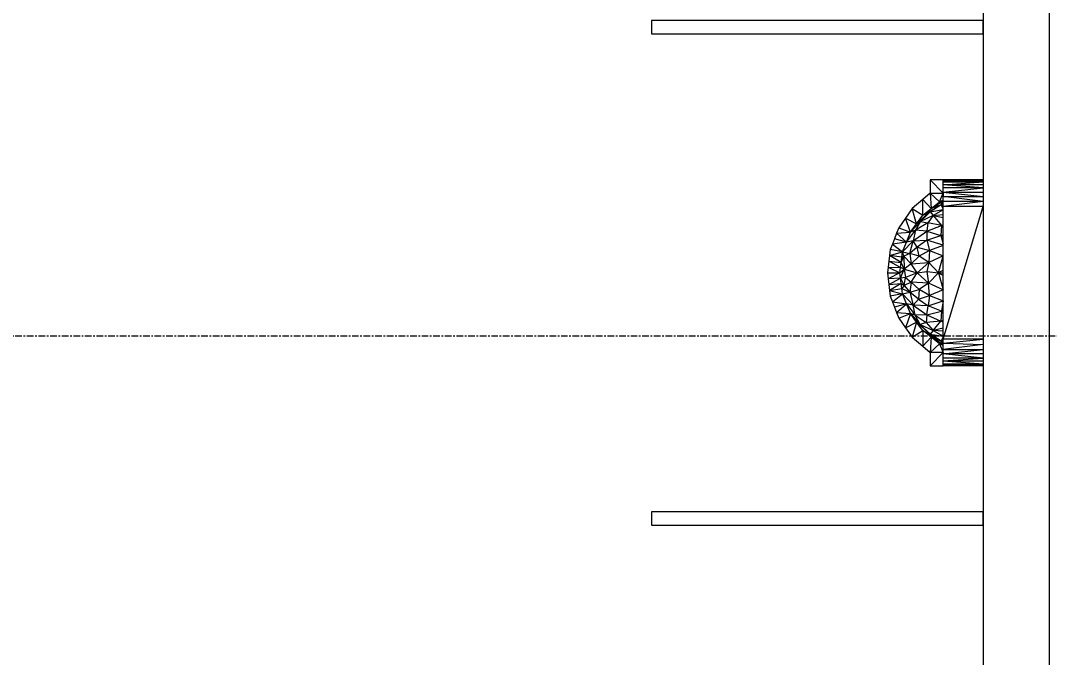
# Model space of a CAD drawing. Header units: inches. Extents: x 21806 to 26875, y -23174 to -20350.
# Drawn here: x 25429.9 to 25507.4, y -22567.3 to -22519.3 of the extents above; entities that cross this region are included whole.
import ezdxf

# ---------------------------------------------------------------- set-up
doc = ezdxf.new("R2010")
doc.units = ezdxf.units.IN
doc.header["$MEASUREMENT"] = 0
doc.linetypes.add('Grid Line 1_2_', pattern=[0.875, 0.5, -0.125, 0.125, -0.125])
for name, color, linetype, lineweight in [('A-ANNO-DIMS', 211, 'Continuous', 9), ('A-ANNO-DIMS-128', 211, 'Continuous', 9), ('A-GENM', 13, 'Continuous', 9), ('A-WALL', 113, 'Continuous', 13), ('S-GRID', 1, 'Continuous', 9)]:
    doc.layers.add(name, color=color, linetype=linetype, lineweight=lineweight)
doc.styles.add('Arial', font='arial.ttf', dxfattribs={"height": 11.802395})
doc.dimstyles.new('Linear_-_3_32__Arial_3', dxfattribs={"dimscale": 12, "dimtxt": 12, "dimasz": 1.333333, "dimexe": 1, "dimexo": 0.666667, "dimgap": 0.666667, "dimtad": 1, "dimdec": 0, "dimzin": 1, "dimdsep": 46, "dimlunit": 4, "dimtxsty": 'Arial', "dimblk1": 'OBLIQUE', "dimblk2": 'OBLIQUE', "dimsah": 1, "dimcen": 0.09, "dimdle": 1, "dimazin": 0, "dimtfac": 1, "dimtdec": 4, "dimtix": 1, "dimtmove": 0, "dimatfit": 3, "dimfxl": 1, "dimtvp": 1, "dimtfill": 1, "dimfrac": 2, "dimtolj": 1, "dimtzin": 0, "dimarcsym": 2})

# ---------------------------------------------------------------- blocks, each defined once
blk = doc.blocks.new('Urinal-Wall-3D-_Floor Plan0')
at = {"layer": 'A-GENM'}
for p, q in [((25499.391, -22531.302), (25498.392, -22531.302)), ((25498.392, -22531.302), (25499.391, -22532.303)), ((25498.392, -22531.302), (25498.392, -22532.303)), ((25499.391, -22531.358), (25499.391, -22531.302)), ((25499.391, -22531.358), (25502.39, -22531.302)), ((25502.39, -22531.302), (25499.391, -22531.302)), ((25499.391, -22531.455), (25499.391, -22531.358)), ((25499.391, -22531.358), (25502.39, -22531.378)), ((25502.39, -22531.378), (25499.391, -22531.455)), ((25499.391, -22531.671), (25499.391, -22531.455)), ((25499.391, -22531.455), (25502.39, -22531.455)), ((25499.391, -22531.671), (25502.39, -22531.455)), ((25499.391, -22531.888), (25499.391, -22531.671)), ((25502.39, -22531.888), (25499.391, -22531.671)), ((25502.39, -22531.671), (25499.391, -22531.671)), ((25499.391, -22532.213), (25499.391, -22531.888)), ((25499.391, -22532.213), (25502.39, -22531.888)), ((25502.39, -22531.888), (25499.391, -22531.888)), ((25498.392, -22532.303), (25497.838, -22532.779)), ((25498.392, -22532.303), (25499.391, -22532.303)), ((25499.095, -22532.96), (25498.392, -22532.303)), ((25498.392, -22532.303), (25498.474, -22533.461)), ((25499.095, -22532.96), (25499.391, -22532.303)), ((25499.391, -22532.303), (25499.367, -22532.837)), ((25499.391, -22532.537), (25499.391, -22532.213)), ((25499.391, -22532.213), (25502.39, -22532.213)), ((25499.391, -22532.213), (25502.39, -22532.537)), ((25499.391, -22532.919), (25499.391, -22532.537)), ((25499.391, -22532.537), (25502.39, -22532.537)), ((25502.39, -22532.919), (25499.391, -22532.537)), ((25497.05, -22533.456), (25496.543, -22534.178)), ((25497.838, -22532.779), (25497.05, -22533.456)), ((25497.05, -22533.456), (25497.855, -22533.962)), ((25497.381, -22534.603), (25497.05, -22533.456)), ((25497.855, -22533.962), (25497.838, -22532.779)), ((25497.838, -22532.779), (25498.474, -22533.461)), ((25497.855, -22533.962), (25499.238, -22533.173)), ((25497.855, -22533.962), (25498.474, -22533.461)), ((25499.238, -22533.173), (25498.397, -22533.697)), ((25498.397, -22533.697), (25499.391, -22533.531)), ((25498.474, -22533.461), (25499.391, -22532.885)), ((25498.474, -22533.461), (25499.095, -22532.96)), ((25499.238, -22533.173), (25498.474, -22533.461)), ((25499.095, -22532.96), (25499.367, -22532.837)), ((25499.391, -22532.868), (25499.095, -22532.96)), ((25499.238, -22533.173), (25499.391, -22532.935)), ((25499.391, -22533.141), (25499.238, -22533.173)), ((25499.391, -22533.48), (25499.238, -22533.173)), ((25499.238, -22533.173), (25499.391, -22533.182)), ((25499.391, -22533.303), (25499.391, -22532.919)), ((25502.39, -22532.919), (25499.391, -22533.303)), ((25502.39, -22532.919), (25499.391, -22532.919)), ((25499.391, -22543.302), (25499.391, -22533.303)), ((25502.39, -22533.303), (25499.391, -22533.303)), ((25499.391, -22543.302), (25502.39, -22533.305)), ((25496.543, -22534.178), (25496.033, -22534.9)), ((25496.909, -22535.244), (25496.543, -22534.178)), ((25496.543, -22534.178), (25497.381, -22534.603)), ((25498.397, -22533.697), (25497.381, -22534.603)), ((25497.381, -22534.603), (25497.855, -22533.962)), ((25497.671, -22534.441), (25498.397, -22533.697)), ((25498.617, -22533.977), (25497.671, -22534.441)), ((25497.855, -22533.962), (25498.397, -22533.697)), ((25498.617, -22533.977), (25498.23, -22534.54)), ((25498.397, -22533.697), (25498.617, -22533.977)), ((25499.391, -22533.541), (25498.617, -22533.977)), ((25498.617, -22533.977), (25499.391, -22533.912)), ((25498.617, -22533.977), (25499.391, -22534.136)), ((25498.617, -22533.977), (25499.265, -22534.721)), ((25496.033, -22534.9), (25495.872, -22535.313)), ((25496.033, -22534.9), (25496.909, -22535.244)), ((25496.909, -22535.244), (25497.671, -22534.441)), ((25496.909, -22535.244), (25497.381, -22534.603)), ((25497.671, -22534.441), (25497.29, -22535.087)), ((25498.23, -22534.54), (25497.29, -22535.087)), ((25497.671, -22534.441), (25497.381, -22534.603)), ((25497.671, -22534.441), (25498.23, -22534.54)), ((25498.23, -22534.54), (25498.14, -22535.15)), ((25498.14, -22535.15), (25499.265, -22534.721)), ((25499.265, -22534.721), (25498.23, -22534.54)), ((25499.265, -22534.721), (25499.206, -22535.49)), ((25499.391, -22534.687), (25499.265, -22534.721)), ((25499.265, -22534.721), (25499.391, -22534.758)), ((25495.714, -22535.725), (25495.556, -22536.136)), ((25495.872, -22535.313), (25495.714, -22535.725)), ((25496.61, -22535.984), (25495.714, -22535.725)), ((25495.872, -22535.313), (25496.909, -22535.244)), ((25495.872, -22535.313), (25496.61, -22535.984)), ((25496.61, -22535.984), (25497.29, -22535.087)), ((25496.61, -22535.984), (25496.909, -22535.244)), ((25497.29, -22535.087), (25496.909, -22535.244)), ((25497.29, -22535.087), (25497.114, -22535.884)), ((25497.114, -22535.884), (25498.14, -22535.15)), ((25497.114, -22535.884), (25498.14, -22535.843)), ((25498.14, -22535.15), (25497.29, -22535.087)), ((25498.14, -22535.843), (25497.425, -22536.374)), ((25498.14, -22535.15), (25499.206, -22535.49)), ((25498.14, -22535.15), (25498.14, -22535.843)), ((25498.14, -22535.843), (25499.206, -22535.49)), ((25499.391, -22536.212), (25498.14, -22535.843)), ((25498.14, -22535.843), (25498.354, -22536.604)), ((25499.206, -22535.49), (25499.391, -22535.435)), ((25499.206, -22535.49), (25499.391, -22535.534)), ((25499.206, -22535.49), (25499.391, -22536.113)), ((25495.395, -22536.549), (25495.342, -22536.987)), ((25495.556, -22536.136), (25495.395, -22536.549)), ((25496.314, -22536.722), (25495.395, -22536.549)), ((25496.61, -22535.984), (25495.556, -22536.136)), ((25495.556, -22536.136), (25496.314, -22536.722)), ((25497.114, -22535.884), (25496.314, -22536.722)), ((25496.314, -22536.722), (25496.61, -22535.984)), ((25497.114, -22535.884), (25496.61, -22535.984)), ((25496.877, -22536.842), (25497.114, -22535.884)), ((25497.425, -22536.374), (25496.877, -22536.842)), ((25497.425, -22536.374), (25497.114, -22535.884)), ((25497.574, -22537.046), (25497.425, -22536.374)), ((25497.425, -22536.374), (25498.354, -22536.604)), ((25498.354, -22536.604), (25497.574, -22537.046)), ((25498.354, -22536.604), (25498.292, -22537.528)), ((25499.391, -22536.233), (25498.354, -22536.604)), ((25498.354, -22536.604), (25499.388, -22537.014)), ((25495.342, -22536.987), (25495.286, -22537.425)), ((25495.342, -22536.987), (25496.314, -22536.722)), ((25496.215, -22537.513), (25495.342, -22536.987)), ((25496.265, -22537.118), (25495.342, -22536.987)), ((25496.215, -22537.513), (25496.417, -22537.046)), ((25496.215, -22537.513), (25496.265, -22537.118)), ((25496.265, -22537.118), (25496.314, -22536.722)), ((25496.417, -22537.046), (25496.265, -22537.118)), ((25496.417, -22537.046), (25496.314, -22536.722)), ((25496.314, -22536.722), (25496.877, -22536.842)), ((25496.877, -22536.842), (25496.417, -22537.046)), ((25496.417, -22537.046), (25496.965, -22537.608)), ((25496.417, -22537.046), (25496.449, -22538.019)), ((25496.877, -22536.842), (25496.965, -22537.608)), ((25497.574, -22537.046), (25496.877, -22536.842)), ((25497.574, -22537.046), (25496.965, -22537.608)), ((25498.292, -22537.528), (25497.574, -22537.046)), ((25499.388, -22537.014), (25498.292, -22537.528)), ((25499.039, -22538.303), (25499.388, -22537.014)), ((25499.388, -22537.014), (25499.391, -22536.948)), ((25495.233, -22537.865), (25495.178, -22538.303)), ((25495.286, -22537.425), (25495.233, -22537.865)), ((25495.233, -22537.865), (25496.162, -22537.907)), ((25495.233, -22537.865), (25496.112, -22538.303)), ((25495.286, -22537.425), (25496.215, -22537.513)), ((25496.162, -22537.907), (25495.286, -22537.425)), ((25496.112, -22538.303), (25496.162, -22537.907)), ((25496.112, -22538.303), (25496.449, -22538.019)), ((25496.162, -22537.907), (25496.215, -22537.513)), ((25496.449, -22538.019), (25496.162, -22537.907)), ((25496.162, -22538.698), (25496.449, -22538.019)), ((25496.449, -22538.019), (25496.215, -22537.513)), ((25496.965, -22537.608), (25496.449, -22538.019)), ((25496.449, -22538.019), (25497.419, -22538.303)), ((25496.449, -22538.019), (25496.531, -22538.66)), ((25496.965, -22537.608), (25498.292, -22537.528)), ((25497.419, -22538.303), (25496.965, -22537.608)), ((25497.419, -22538.303), (25498.292, -22537.528)), ((25498.292, -22537.528), (25498.163, -22538.188)), ((25498.292, -22537.528), (25499.039, -22538.303)), ((25499.391, -22538.103), (25499.039, -22538.303)), ((25495.178, -22538.303), (25496.112, -22538.303)), ((25495.178, -22538.303), (25495.233, -22538.741)), ((25496.112, -22538.303), (25495.233, -22538.741)), ((25496.162, -22538.698), (25495.233, -22538.741)), ((25495.233, -22538.741), (25495.286, -22539.18)), ((25495.286, -22539.18), (25496.162, -22538.698)), ((25496.162, -22538.698), (25496.112, -22538.303)), ((25496.531, -22538.66), (25496.162, -22538.698)), ((25496.215, -22539.092), (25496.162, -22538.698)), ((25496.162, -22538.698), (25496.452, -22539.262)), ((25496.452, -22539.262), (25496.531, -22538.66)), ((25497.419, -22538.303), (25496.531, -22538.66)), ((25496.531, -22538.66), (25496.965, -22538.991)), ((25496.965, -22538.991), (25497.419, -22538.303)), ((25497.419, -22538.303), (25498.163, -22538.188)), ((25498.286, -22539.076), (25497.419, -22538.303)), ((25498.163, -22538.188), (25499.039, -22538.303)), ((25498.163, -22538.188), (25498.286, -22539.076)), ((25499.039, -22538.303), (25498.286, -22539.076)), ((25499.039, -22538.303), (25499.391, -22538.303)), ((25499.039, -22538.303), (25499.391, -22538.502)), ((25499.039, -22538.303), (25499.385, -22539.589)), ((25495.286, -22539.18), (25496.215, -22539.092)), ((25495.286, -22539.18), (25495.342, -22539.618)), ((25496.215, -22539.092), (25495.342, -22539.618)), ((25495.342, -22539.618), (25496.265, -22539.488)), ((25495.342, -22539.618), (25496.314, -22539.883)), ((25495.342, -22539.618), (25495.395, -22540.056)), ((25496.265, -22539.488), (25496.215, -22539.092)), ((25496.215, -22539.092), (25496.452, -22539.262)), ((25496.452, -22539.262), (25496.265, -22539.488)), ((25496.314, -22539.883), (25496.265, -22539.488)), ((25496.265, -22539.488), (25496.877, -22539.763)), ((25496.965, -22538.991), (25496.452, -22539.262)), ((25496.452, -22539.262), (25496.877, -22539.763)), ((25496.965, -22538.991), (25496.877, -22539.763)), ((25496.877, -22539.763), (25497.574, -22539.562)), ((25497.574, -22539.562), (25496.965, -22538.991)), ((25498.286, -22539.076), (25496.965, -22538.991)), ((25497.574, -22539.562), (25497.527, -22540.27)), ((25498.286, -22539.076), (25497.574, -22539.562)), ((25498.354, -22540.002), (25497.574, -22539.562)), ((25498.354, -22540.002), (25498.286, -22539.076)), ((25499.385, -22539.589), (25498.286, -22539.076)), ((25499.385, -22539.589), (25498.354, -22540.002)), ((25499.388, -22540.417), (25499.385, -22539.589)), ((25496.314, -22539.883), (25495.395, -22540.056)), ((25495.395, -22540.056), (25495.556, -22540.469)), ((25495.556, -22540.469), (25496.314, -22539.883)), ((25495.556, -22540.469), (25496.61, -22540.623)), ((25495.556, -22540.469), (25495.714, -22540.881)), ((25496.314, -22539.883), (25496.877, -22539.763)), ((25496.61, -22540.623), (25496.314, -22539.883)), ((25497.114, -22540.721), (25496.314, -22539.883)), ((25497.527, -22540.27), (25496.877, -22539.763)), ((25496.877, -22539.763), (25497.114, -22540.721)), ((25497.114, -22540.721), (25497.527, -22540.27)), ((25497.527, -22540.27), (25498.354, -22540.002)), ((25497.527, -22540.27), (25498.245, -22540.777)), ((25498.354, -22540.002), (25498.245, -22540.777)), ((25498.245, -22540.777), (25499.388, -22540.417)), ((25498.354, -22540.002), (25499.388, -22540.417)), ((25499.388, -22540.417), (25499.265, -22541.187)), ((25496.61, -22540.623), (25495.714, -22540.881)), ((25495.714, -22540.881), (25495.872, -22541.294)), ((25495.872, -22541.294), (25496.61, -22540.623)), ((25496.909, -22541.361), (25496.61, -22540.623)), ((25497.114, -22540.721), (25496.61, -22540.623)), ((25496.61, -22540.623), (25497.275, -22541.474)), ((25497.275, -22541.474), (25497.114, -22540.721)), ((25498.245, -22540.777), (25497.114, -22540.721)), ((25497.114, -22540.721), (25498.14, -22541.455)), ((25498.14, -22541.455), (25498.245, -22540.777)), ((25498.14, -22541.455), (25499.265, -22541.187)), ((25499.265, -22541.187), (25498.245, -22540.777)), ((25499.265, -22541.187), (25499.206, -22541.941)), ((25499.391, -22541.149), (25499.265, -22541.187)), ((25499.391, -22541.219), (25499.265, -22541.187)), ((25495.872, -22541.294), (25496.909, -22541.361)), ((25495.872, -22541.294), (25496.033, -22541.706)), ((25496.033, -22541.706), (25496.909, -22541.361)), ((25496.033, -22541.706), (25496.543, -22542.428)), ((25496.909, -22541.361), (25496.543, -22542.428)), ((25496.543, -22542.428), (25497.381, -22542.003)), ((25497.381, -22542.003), (25496.909, -22541.361)), ((25497.275, -22541.474), (25496.909, -22541.361)), ((25496.909, -22541.361), (25497.659, -22542.182)), ((25497.381, -22542.003), (25497.05, -22543.15)), ((25498.14, -22541.455), (25497.275, -22541.474)), ((25497.659, -22542.182), (25497.275, -22541.474)), ((25497.275, -22541.474), (25498.113, -22542.048)), ((25497.855, -22542.643), (25497.381, -22542.003)), ((25498.397, -22542.908), (25497.381, -22542.003)), ((25497.381, -22542.003), (25497.659, -22542.182)), ((25498.113, -22542.048), (25497.659, -22542.182)), ((25498.14, -22541.455), (25498.113, -22542.048)), ((25499.206, -22541.941), (25498.113, -22542.048)), ((25498.113, -22542.048), (25498.617, -22542.628)), ((25498.14, -22541.455), (25499.206, -22541.941)), ((25498.617, -22542.628), (25499.206, -22541.941)), ((25499.391, -22541.882), (25499.206, -22541.941)), ((25499.206, -22541.941), (25499.391, -22541.981)), ((25496.543, -22542.428), (25497.05, -22543.15)), ((25497.05, -22543.15), (25497.855, -22542.643)), ((25497.659, -22542.182), (25498.617, -22542.628)), ((25497.659, -22542.182), (25498.397, -22542.908)), ((25497.855, -22542.643), (25497.838, -22543.827)), ((25498.474, -22543.144), (25497.855, -22542.643)), ((25497.855, -22542.643), (25498.397, -22542.908)), ((25497.855, -22542.643), (25499.238, -22543.433)), ((25498.617, -22542.628), (25498.397, -22542.908)), ((25499.391, -22542.469), (25498.617, -22542.628)), ((25499.391, -22542.694), (25498.617, -22542.628)), ((25498.617, -22542.628), (25499.391, -22543.065)), ((25497.05, -22543.15), (25497.838, -22543.827)), ((25497.838, -22543.827), (25498.474, -22543.144)), ((25498.474, -22543.144), (25498.392, -22544.303)), ((25499.238, -22543.433), (25498.397, -22542.908)), ((25498.397, -22542.908), (25499.391, -22543.074)), ((25499.095, -22543.645), (25498.474, -22543.144)), ((25499.391, -22543.72), (25498.474, -22543.144)), ((25498.474, -22543.144), (25499.238, -22543.433)), ((25499.391, -22543.125), (25499.238, -22543.433)), ((25499.238, -22543.433), (25499.391, -22543.423)), ((25499.238, -22543.433), (25499.391, -22543.671)), ((25499.391, -22543.464), (25499.238, -22543.433)), ((25499.391, -22543.581), (25499.391, -22543.302)), ((25499.391, -22543.581), (25502.39, -22543.302)), ((25502.39, -22543.302), (25499.391, -22543.302)), ((25499.391, -22544.068), (25499.391, -22543.581)), ((25499.391, -22543.581), (25502.39, -22543.686)), ((25497.838, -22543.827), (25498.392, -22544.303)), ((25498.392, -22544.303), (25499.095, -22543.645)), ((25499.391, -22544.303), (25498.392, -22544.303)), ((25498.392, -22544.303), (25498.392, -22545.303)), ((25498.392, -22545.303), (25499.391, -22544.303)), ((25499.391, -22543.779), (25499.095, -22543.645)), ((25499.095, -22543.645), (25499.391, -22544.303)), ((25499.095, -22543.645), (25499.391, -22543.73)), ((25499.095, -22543.645), (25499.391, -22543.752)), ((25502.39, -22543.686), (25499.391, -22544.068)), ((25499.391, -22544.392), (25499.391, -22544.068)), ((25499.391, -22544.068), (25502.39, -22544.068)), ((25499.391, -22544.392), (25502.39, -22544.068)), ((25499.391, -22544.717), (25499.391, -22544.392)), ((25502.39, -22544.717), (25499.391, -22544.392)), ((25502.39, -22544.392), (25499.391, -22544.392)), ((25499.391, -22544.934), (25499.391, -22544.717)), ((25499.391, -22544.934), (25502.39, -22544.717)), ((25502.39, -22544.717), (25499.391, -22544.717)), ((25499.391, -22545.151), (25499.391, -22544.934)), ((25499.391, -22544.934), (25502.39, -22544.934)), ((25499.391, -22544.934), (25502.39, -22545.151)), ((25499.391, -22545.227), (25499.391, -22545.151)), ((25499.391, -22545.151), (25502.39, -22545.151)), ((25502.39, -22545.227), (25499.391, -22545.151)), ((25498.392, -22545.303), (25499.391, -22545.303)), ((25499.391, -22545.303), (25499.391, -22545.227)), ((25502.39, -22545.227), (25499.391, -22545.303)), ((25502.39, -22545.227), (25499.391, -22545.227)), ((25502.39, -22545.303), (25499.391, -22545.303))]:
    blk.add_line(p, q, dxfattribs=at)
blk = doc.blocks.new('Locker Rooms_Ryan_ifc-1-First Floor Plan')
at = {"layer": 'A-WALL', "color": 250}
for p, q in [((25502.39, -22423.631), (25502.39, -22796.803)), ((25507.39, -22796.803), (25507.39, -22423.631)), ((25502.39, -22519.303), (25477.39, -22519.303)), ((25477.39, -22519.303), (25477.39, -22520.303)), ((25502.39, -22520.303), (25502.39, -22519.303)), ((25477.39, -22520.303), (25502.39, -22520.303)), ((25502.39, -22556.303), (25477.39, -22556.303)), ((25477.39, -22556.303), (25477.39, -22557.303)), ((25502.39, -22557.303), (25502.39, -22556.303)), ((25477.39, -22557.303), (25502.39, -22557.303))]:
    blk.add_line(p, q, dxfattribs=at)
at = {"lineweight": 9}
blk.add_blockref('Urinal-Wall-3D-_Floor Plan0', (0, 0), dxfattribs=at)
blk = doc.blocks.new('DIMBLOCK18-First Floor Plan')
at = {"layer": 'A-ANNO-DIMS-128'}
for p, q in [((25511.89, -22302.625), (25511.89, -22287.777)), ((25849.64, -22596.412), (25849.64, -22287.777)), ((25511.89, -22299.777), (25849.64, -22299.777)), ((25511.89, -22299.777), (25511.89, -22302.625)), ((25849.64, -22299.777), (25849.64, -22596.412))]:
    blk.add_line(p, q, dxfattribs=at)
at = {"layer": 'A-ANNO-DIMS-128', "lineweight": 50}
for p, q in [((25511.89, -22299.777), (25519.89, -22291.777)), ((25849.64, -22299.777), (25857.64, -22291.777)), ((25511.89, -22299.777), (25503.89, -22307.777)), ((25849.64, -22299.777), (25841.64, -22307.777))]:
    blk.add_line(p, q, dxfattribs=at)
at = {"layer": 'A-ANNO-DIMS-128', "color": 0, "insert": (25655.288, -22276.467), "char_height": 11.8024, "width": 61.14462, "attachment_point": 1, "line_spacing_factor": 0.938532, "style": 'Arial', "bg_fill": 3, "box_fill_scale": 1.25, "bg_fill_color": 0, "bg_fill_transparency": 0}
blk.add_mtext('28\' - 2"', dxfattribs=at)
blk = doc.blocks.new('_Oblique')
at = {"color": 0, "linetype": 'ByBlock', "lineweight": -2}
blk.add_line((-0.5, -0.5), (0.5, 0.5), dxfattribs=at)

msp = doc.modelspace()

# ---------------------------------------------------------------- dimensions: what is measured, and where the dimension line sits
at = {"layer": 'A-ANNO-DIMS'}
dim = msp.add_linear_dim(base=(25849.64, -22299.777), p1=(25511.89, -22310.625), p2=(25849.64, -22604.412), dimstyle='Linear_-_3_32__Arial_3', override={"dimpost": '<>', "dimfxl": 447.644825}, dxfattribs=at)
dim.commit()
dim.dimension.update_dxf_attribs({"geometry": 'DIMBLOCK18-First Floor Plan', "text_midpoint": (25680.765, -22285.751)})

# ---------------------------------------------------------------- next in the draw order: linework, layer by layer
at = {"layer": 'S-GRID', "linetype": 'Grid Line 1_2_'}
msp.add_line((26875.456, -22543.053), (22016.39, -22543.053), dxfattribs=at)

# ---------------------------------------------------------------- next in the draw order: block references
at = {"lineweight": 5}
msp.add_blockref('Locker Rooms_Ryan_ifc-1-First Floor Plan', (0, 0), dxfattribs=at)

doc.saveas('drawing.dxf')
